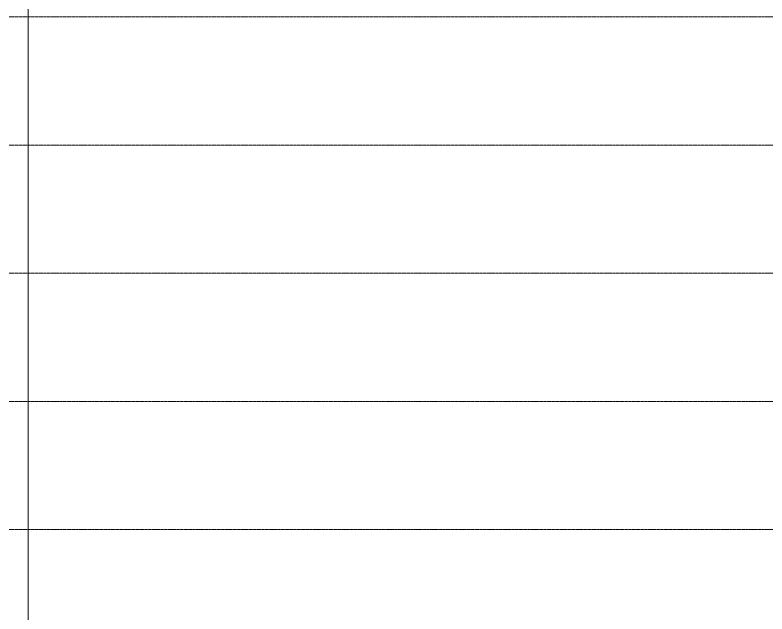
# Model space of a CAD drawing. Header units: millimetres. Extents: x -10599 to 108788, y -9455 to 93550.
# Drawn here: x 40659 to 60043, y 26325 to 41750 of the extents above; entities that cross this region are included whole.
import ezdxf

# ---------------------------------------------------------------- set-up
doc = ezdxf.new("R2010")
doc.units = ezdxf.units.MM
doc.linetypes.add('Centre', pattern=[31.75, 6.35, -4.7625, 15.875, -4.7625])
doc.linetypes.add('Grid Line', pattern=[4.2, 3, -0.6, 0, -0.6])
doc.layers.add('NET-THAY', color=2, linetype='Continuous', lineweight=9)
doc.layers.add('TRUC', color=225, linetype='Continuous', lineweight=5)

msp = doc.modelspace()

# ---------------------------------------------------------------- linework, layer by layer
at = {"layer": 'NET-THAY'}
msp.add_line((41000.5, 14700), (41000.5, 91900), dxfattribs=at)
at = {"layer": 'TRUC', "linetype": 'Grid Line'}
msp.add_line((41000.5, -5171), (41000.5, 91838.4), dxfattribs=at)
at = {"layer": 'TRUC', "linetype": 'Centre'}
for p, q in [((-10499.5, 41700), (108517.8, 41700)), ((-10499.5, 38400), (108517.8, 38400)), ((-10499.5, 35100), (108517.8, 35100)), ((-10499.5, 31800), (108517.8, 31800)), ((-10499.5, 28500), (108517.8, 28500))]:
    msp.add_line(p, q, dxfattribs=at)

doc.saveas('drawing.dxf')
